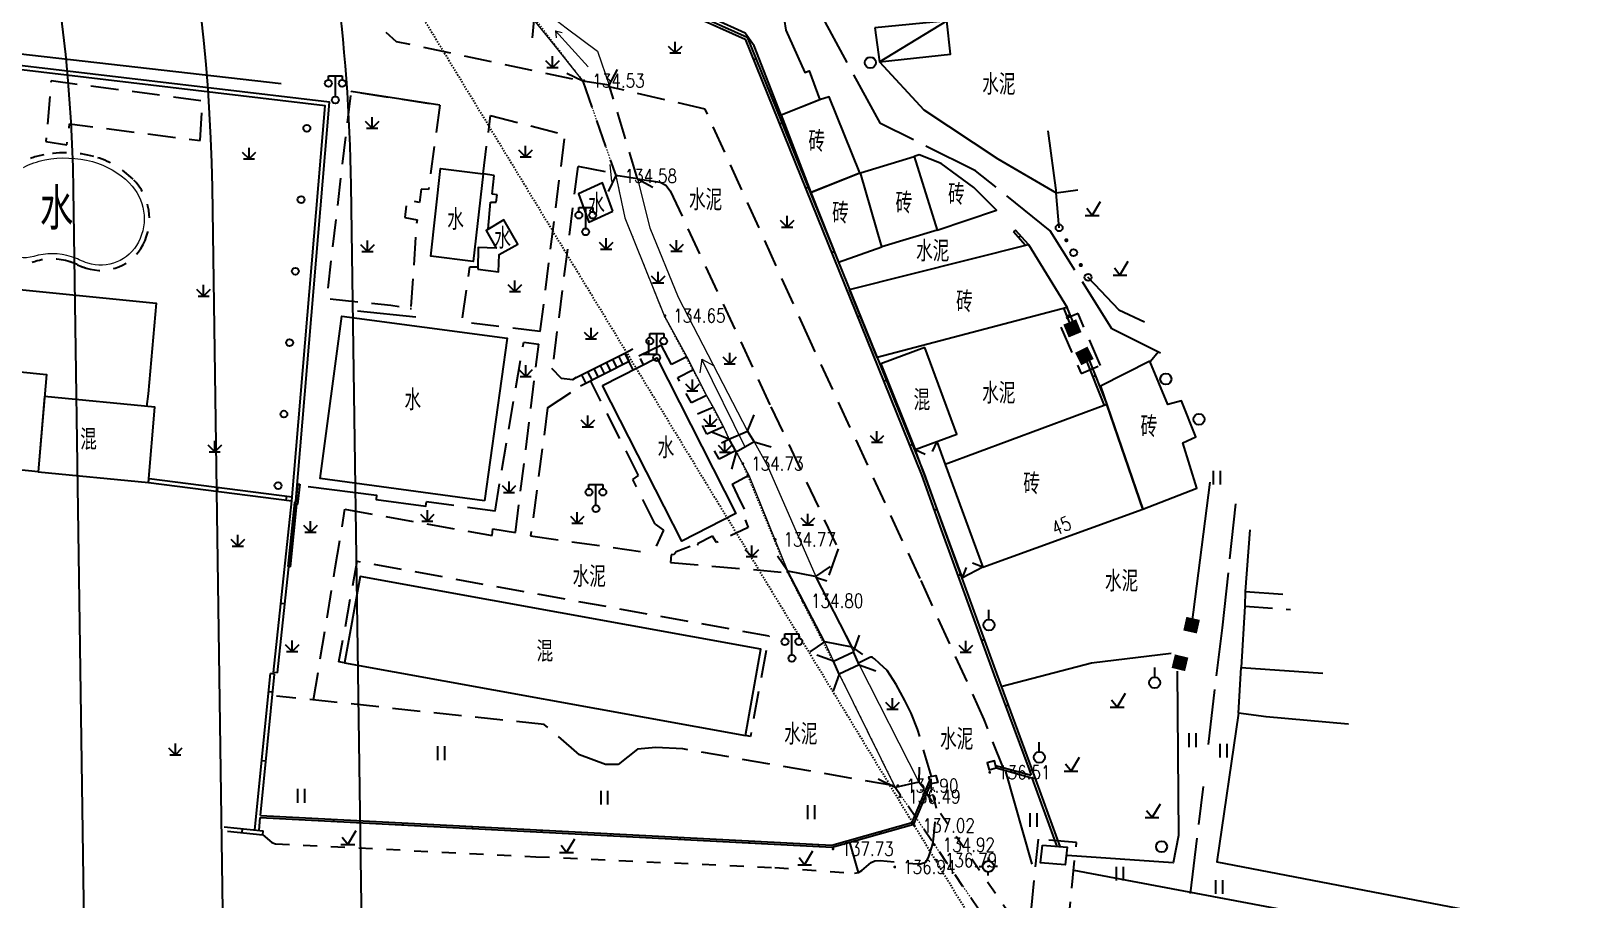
# Model space of a CAD drawing. Extents: x 529262 to 576451, y 2694391 to 2717535.
# Drawn here: x 564722.4 to 564834.6, y 2710078.5 to 2710141 of the extents above; entities that cross this region are included whole.
import ezdxf
from ezdxf.enums import TextEntityAlignment as Align
from ezdxf.xclip import XClip

# ---------------------------------------------------------------- set-up
doc = ezdxf.new("R2010")
doc.units = 0
doc.header["$XCLIPFRAME"] = 0
for name, pattern in [('DASH', [0.35, 0.25, -0.1]), ('X1', [5, 4, -1]), ('X5', [3, 2, -1]), ('X6', [2, 1, -1])]:
    doc.linetypes.add(name, pattern=pattern)
for name, color, linetype in [('a红线图', 1, 'Continuous'), ('DLDW', 8, 'Continuous'), ('DLSS', 4, 'Continuous'), ('DMTZ', 8, 'Continuous'), ('GCD', 8, 'Continuous'), ('JMD', 8, 'Continuous'), ('KZD', 8, 'Continuous'), ('PP-COM', 7, 'Continuous'), ('RD-中线', 40, 'Continuous'), ('RD-红线', 7, 'Continuous'), ('ZBTZ', 8, 'Continuous'), ('ZJ', 7, 'Continuous'), ('新建水沟', 7, 'Continuous'), ('门牌', 3, 'Continuous')]:
    doc.layers.add(name, color=color, linetype=linetype)
doc.layers.add('SXSS', color=5, linetype='Continuous', lineweight=0)
doc.styles.add('HZ', font='rs.shx', dxfattribs={"width": 0.8, "bigfont": 'hztxt.shx'})
doc.linetypes.add('10421', pattern='A,2,[150,AAA.SHX,S=0.5,R=0,X=0,Y=0.5],1e-11', length=2)
doc.linetypes.add('10422', pattern='A,0.75,[150,AAA.SHX,S=0.5,R=0,X=0,Y=0.5],1.5,[177,AAA.SHX,S=1,R=0,X=0,Y=0.4],0.75', length=3)
doc.linetypes.add('1054', pattern='A,0,[154,AAA.SHX,S=1,R=0,X=0,Y=0],-1.4', length=1.4)
doc.linetypes.add('1161', pattern='A,0,[149,AAA.SHX,S=0.15,R=0,X=0,Y=0],-1.6', length=1.6)
doc.linetypes.add('444', pattern='A,4.5,[145,AAA.SHX,S=1,R=0,X=0,Y=1],4.5,-0.5,[146,AAA.SHX,S=1,R=0,X=0,Y=0],-0.5', length=10)

# ---------------------------------------------------------------- blocks, each defined once
blk = doc.blocks.new('A$C19FD0107')
at = {"layer": 'RD-中线', "color": 8, "linetype": 'Continuous', "flags": 128}
blk.add_lwpolyline([(-6304.35, 15846.46), (-6276.37, 15793.41, -0.118286), (-6262.53, 15739.16), (-6247.44, 14688.77)], format="xyb", dxfattribs=at)
at = {"layer": 'RD-红线', "color": 8, "linetype": 'Continuous', "flags": 128}
for points in [[(-6299.83, 15816.45), (-6299.75, 15816.3), (-6294.46, 15806.27), (-6285.22, 15788.75, -0.118286), (-6272.53, 15739.01), (-6272.08, 15707.72)], [(-6274.98, 15812.2), (-6267.53, 15798.08, -0.118286), (-6252.53, 15739.3), (-6251.23, 15648.97), (-6251.15, 15642.97)]]:
    blk.add_lwpolyline(points, format="xyb", dxfattribs=at)
at = {"layer": 'RD-红线', "color": 8, "flags": 128}
blk.add_lwpolyline([(-6272.08, 15707.72), (-6271.14, 15642.67)], dxfattribs=at)
blk = doc.blocks.new('GC200')
at = {"linetype": 'Continuous', "const_width": 0.2, "flags": 128}
blk.add_lwpolyline([(-0.1, 0, 1), (0.1, 0, 1)], format="xyb", close=True, dxfattribs=at)
blk = doc.blocks.new('gc086')
at = {"color": 8}
for p, q in [((0, 0), (7, 0)), ((7, 0), (6.18, 0.57)), ((7, 0), (6.18, -0.57))]:
    blk.add_line(p, q, dxfattribs=at)
blk = doc.blocks.new('gc097')
at = {"color": 8}
for p, q in [((-1, 2.9), (-1, 3.5)), ((-1, 3.5), (1, 3.5)), ((0, 0.5), (0, 3.5)), ((1, 3.5), (1, 2.9))]:
    blk.add_line(p, q, dxfattribs=at)
for centre in [(-1, 2.4), (1, 2.4), (0, 0)]:
    blk.add_circle(centre, 0.5, dxfattribs=at)
blk = doc.blocks.new('gc111')
for p, q in [((-1, 0), (1, 0)), ((0, 0), (0, 2))]:
    blk.add_line(p, q)
blk = doc.blocks.new('gc124')
at = {"color": 8}
for p, q in [((-1, 1), (0, 0)), ((-0.8, 0), (0.8, 0)), ((0, 0), (0, 1.6)), ((0, 0), (1, 1))]:
    blk.add_line(p, q, dxfattribs=at)
blk = doc.blocks.new('gc121')
at = {"color": 8}
for p, q in [((-0.5, -1), (-0.5, 1)), ((0.5, -1), (0.5, 1))]:
    blk.add_line(p, q, dxfattribs=at)
blk = doc.blocks.new('gc123')
at = {"color": 8}
for p, q in [((-1, 0), (1, 0)), ((0, 0), (-0.8, 1)), ((0, 0), (1.2, 2))]:
    blk.add_line(p, q, dxfattribs=at)
blk = doc.blocks.new('gc170')
at = {"color": 8, "linetype": 'Continuous'}
blk.add_circle((0, 0), 0.5, dxfattribs=at)
blk = doc.blocks.new('gc002')
at = {"color": 8, "const_width": 1}
blk.add_lwpolyline([(-0.5, 0), (0.5, 0)], dxfattribs=at)
blk = doc.blocks.new('gc122')
at = {"color": 8}
blk.add_circle((0, 0), 0.8, dxfattribs=at)
blk = doc.blocks.new('gc125')
at = {"color": 8}
blk.add_line((0, 0.8), (0, 2.2), dxfattribs=at)
blk.add_circle((0, 0), 0.8, dxfattribs=at)
blk = doc.blocks.new('gc116')
at = {"color": 8}
for p, q in [((-1.3, 0), (-0.8, 0)), ((0, 1.3), (0, 0.8)), ((1.3, 0), (0.8, 0)), ((0, -1.3), (0, -0.8))]:
    blk.add_line(p, q, dxfattribs=at)
blk.add_circle((0, 0), 0.8, dxfattribs=at)
blk.add_point((0, 0), dxfattribs=at)

msp = doc.modelspace()

# ---------------------------------------------------------------- linework, layer by layer
at = {"layer": 'a红线图', "color": 8, "linetype": 'DASH', "lineweight": 0, "ltscale": 0.1}
msp.add_lwpolyline([(564725.099, 2710205.978), (564733.431, 2710186.717), (564739.381, 2710167.547), (564740.838, 2710163.236), (564743.022, 2710159.975), (564750.16, 2710152.508), (564756.075, 2710145.345), (564762.189, 2710137.418), (564764.56, 2710130.612), (564765.223, 2710127.548), (564768.055, 2710120.473), (564773.694, 2710109.847), (564776.94, 2710101.985), (564780.661, 2710094.675), (564784.704, 2710086.502), (564800.867, 2710062.862)], dxfattribs=at)
msp.add_lwpolyline([(564725.099, 2710205.978), (564733.431, 2710186.717), (564739.381, 2710167.547), (564740.838, 2710163.236), (564743.022, 2710159.975), (564750.16, 2710152.508), (564756.075, 2710145.345), (564762.189, 2710137.418), (564764.56, 2710130.612), (564765.223, 2710127.548), (564768.055, 2710120.473), (564773.694, 2710109.847), (564776.94, 2710101.985), (564780.661, 2710094.675), (564784.704, 2710086.502), (564800.867, 2710062.862)], dxfattribs=at)
at = {"layer": 'DLDW', "color": 252, "linetype": 'Continuous', "flags": 128}
for points, elevation in [([(564779.279, 2710136.07), (564776.471, 2710134.966), (564774.54, 2710139.956), (564773.887, 2710140.875), (564771.553, 2710141.923), (564773.236, 2710145.784), (564775.082, 2710144.961), (564776.106, 2710145.083), (564776.467, 2710144.134), (564776.587, 2710142.618), (564776.815, 2710141.082), (564778.2, 2710138.044), (564778.506, 2710138.157)], 135.148), ([(564764.341, 2710128.033), (564763.614, 2710130.071), (564761.886, 2710129.278), (564762.613, 2710127.24)], 136.243)]:
    msp.add_lwpolyline(points, close=True, dxfattribs=dict(at, elevation=elevation))
at = {"layer": 'DLDW', "color": 252, "linetype": '10421', "flags": 128}
for points, elevation in [([(564754.999, 2710130.73), (564754.296, 2710124.42), (564751.227, 2710124.801), (564751.93, 2710131.111)], 136.164), ([(564755.097, 2710107.168), (564743.26, 2710108.766), (564744.823, 2710120.473), (564756.731, 2710118.882)], 136.097), ([(564763.618, 2710115.483), (564767.518, 2710117.472), (564773.216, 2710106.251), (564769.316, 2710104.254)], 135.963)]:
    msp.add_lwpolyline(points, close=True, dxfattribs=dict(at, elevation=elevation))
at = {"layer": 'DLDW', "color": 252, "linetype": 'Continuous'}
msp.add_lwpolyline([(564754.61, 2710123.861), (564756.121, 2710123.669), (564756.166, 2710124.912), (564757.515, 2710125.653), (564756.502, 2710127.409), (564755.211, 2710126.658), (564755.943, 2710125.362), (564754.639, 2710125.431), (564754.61, 2710123.861)], dxfattribs=at)
at = {"layer": 'DLSS', "linetype": 'Continuous'}
for p, q in [((564758.656, 2710141.818), (564758.531, 2710140.544)), ((564762.189, 2710137.418), (564761.036, 2710137.975)), ((564764.086, 2710137.123), (564764.691, 2710138.251)), ((564764.086, 2710137.123), (564762.189, 2710137.418)), ((564764.56, 2710130.612), (564764.003, 2710129.46)), ((564766.117, 2710130.378), (564764.56, 2710130.612)), ((564766.117, 2710130.378), (564767.244, 2710129.772)), ((564774.05, 2710112.171), (564774.529, 2710113.358)), ((564772.717, 2710111.605), (564771.53, 2710112.084)), ((564774.05, 2710112.171), (564774.531, 2710111.407)), ((564772.717, 2710111.605), (564773.238, 2710110.68)), ((564774.531, 2710111.407), (564775.763, 2710111.062)), ((564773.238, 2710110.68), (564772.892, 2710109.448)), ((564776.937, 2710102.112), (564776.223, 2710103.174)), ((564779.602, 2710096.995), (564776.937, 2710102.112)), ((564778.982, 2710101.711), (564780.044, 2710102.425)), ((564781.605, 2710096.618), (564778.982, 2710101.711)), ((564781.692, 2710096.277), (564782.129, 2710097.48)), ((564779.602, 2710096.995), (564778.545, 2710096.273)), ((564781.605, 2710096.618), (564782.337, 2710096.076)), ((564782.106, 2710095.349), (564781.692, 2710096.277)), ((564780.247, 2710095.603), (564779.044, 2710096.041)), ((564780.661, 2710094.675), (564780.247, 2710095.603)), ((564782.106, 2710095.349), (564783.309, 2710094.911)), ((564780.661, 2710094.675), (564780.223, 2710093.472))]:
    msp.add_line(p, q, dxfattribs=at)
at = {"layer": 'DLSS', "linetype": 'X5'}
for p, q in [((564762.189, 2710137.418), (564764.56, 2710130.612)), ((564766.117, 2710130.378), (564764.086, 2710137.123)), ((564772.717, 2710111.605), (564774.05, 2710112.171)), ((564774.531, 2710111.407), (564773.238, 2710110.68)), ((564776.937, 2710102.112), (564778.982, 2710101.711)), ((564781.605, 2710096.618), (564779.602, 2710096.995)), ((564780.247, 2710095.603), (564781.692, 2710096.277)), ((564782.106, 2710095.349), (564780.661, 2710094.675))]:
    msp.add_line(p, q, dxfattribs=at)
at = {"layer": 'DLSS', "linetype": 'X6'}
for p, q in [((564800.867, 2710062.862, 138.416), (564784.704, 2710086.502, 136.689)), ((564800.867, 2710062.862, 138.416), (564784.704, 2710086.502, 136.689)), ((564802.113, 2710064.018, 138.416), (564786.407, 2710086.881, 136.734)), ((564802.113, 2710064.018, 138.416), (564786.407, 2710086.881, 136.734))]:
    msp.add_line(p, q, dxfattribs=at)
at = {"layer": 'DLSS', "linetype": 'X1', "elevation": 136.786, "flags": 128}
for points in [[(564783.635, 2710134.361), (564778.969, 2710142.957)], [(564790.499, 2710130.952), (564783.635, 2710134.361)], [(564795.863, 2710126.622), (564790.499, 2710130.952)], [(564800.325, 2710119.563), (564795.863, 2710126.622)], [(564803.813, 2710117.813), (564800.325, 2710119.563)], [(564808.281, 2710098.005), (564809.263, 2710107.058)], [(564807.271, 2710089.587), (564808.281, 2710098.005)], [(564805.985, 2710078.861), (564806.91, 2710086.575)]]:
    msp.add_lwpolyline(points, dxfattribs=at)
at = {"layer": 'DLSS', "linetype": 'Continuous'}
msp.add_lwpolyline([(564740.458, 2710137.228), (564710.057, 2710140.671)], dxfattribs=at)
at = {"layer": 'DLSS', "linetype": 'X6', "elevation": 136.018}
msp.add_lwpolyline([(564714.881, 2710134.44, -0.0798919), (564715.667, 2710133.818, 0.1102183), (564717.713, 2710132.39, 0.0240793), (564720.109, 2710131.539, 0.0612763), (564721.019, 2710131.381, 0.1332237), (564721.693, 2710131.53, -0.0718315), (564723.333, 2710132.105, -0.1156013), (564726.95, 2710131.975, -0.1303829), (564729.771, 2710130.34, -0.3273054), (564730.5, 2710125.629, -0.3657873), (564726.388, 2710123.937, -0.0317661), (564725.737, 2710124.193, 0.0339264), (564725.217, 2710124.395, 0.1486453), (564722.719, 2710124.413, -0.1637103), (564720.548, 2710124.548)], format="xyb", dxfattribs=at)
at = {"layer": 'DLSS', "linetype": 'Continuous', "flags": 128}
msp.add_lwpolyline([(564786.431, 2710087.963), (564786.407, 2710086.881), (564784.704, 2710086.502), (564783.471, 2710087.105)], dxfattribs=at)
at = {"layer": 'DLSS', "linetype": 'X6'}
msp.add_lwpolyline([(564739.121, 2710083.078), (564739.769, 2710082.537), (564740.041, 2710082.437), (564758.798, 2710081.509), (564776.021, 2710080.726), (564781.756, 2710080.31), (564782.054, 2710080.371), (564782.294, 2710080.509), (564782.969, 2710081.085), (564783.238, 2710081.203), (564783.622, 2710081.239), (564786.336, 2710080.985), (564786.518, 2710080.994), (564786.674, 2710081.036), (564786.851, 2710081.09), (564787.01, 2710081.258), (564787.119, 2710081.516), (564787.331, 2710082.187), (564787.429, 2710082.575), (564787.486, 2710083.019), (564787.673, 2710084.994), (564787.266, 2710086.629)], dxfattribs=at)
at = {"layer": 'DLSS', "linetype": 'Continuous', "elevation": 136.786, "flags": 128}
msp.add_lwpolyline([(564797.565, 2710080.542), (564826.752, 2710075.025)], dxfattribs=at)
at = {"layer": 'DMTZ', "linetype": '10422', "flags": 128}
msp.add_lwpolyline([(564742.399, 2710108.199), (564747.329, 2710107.562), (564747.305, 2710107.245), (564750.882, 2710106.778), (564750.922, 2710107.081)], dxfattribs=at)
at = {"layer": 'DMTZ', "linetype": '1054', "elevation": 136.807, "flags": 128}
msp.add_lwpolyline([(564807.381, 2710108.494), (564806.062, 2710098.197)], dxfattribs=at)
at = {"layer": 'DMTZ', "linetype": '1054', "flags": 128}
msp.add_lwpolyline([(564805.033, 2710094.879), (564805.112, 2710083.036), (564804.727, 2710081.073), (564797.09, 2710081.596)], dxfattribs=at)
at = {"layer": 'DMTZ', "linetype": '10421', "flags": 128}
msp.add_lwpolyline([(564786.787, 2710086.402), (564786.407, 2710086.881)], dxfattribs=at)
at = {"layer": 'JMD', "linetype": 'Continuous'}
for p, q in [((564783.566, 2710138.813), (564788.433, 2710141.766)), ((564774.477, 2710138.963), (564774.662, 2710139.038)), ((564776.355, 2710134.329), (564776.54, 2710134.404)), ((564778.233, 2710129.695), (564778.418, 2710129.77)), ((564793.738, 2710126.263), (564793.589, 2710126.13)), ((564780.111, 2710125.061), (564780.296, 2710125.136)), ((564781.988, 2710120.427), (564782.174, 2710120.502)), ((564797.317, 2710120.56), (564797.085, 2710120.467)), ((564761.708, 2710116.049), (564765.216, 2710117.807)), ((564764.769, 2710117.583), (564765.079, 2710116.974)), ((564765.216, 2710117.807), (564765.525, 2710117.201)), ((564765.525, 2710117.201), (564762.029, 2710115.418)), ((564762.534, 2710116.463), (564762.852, 2710115.838)), ((564762.981, 2710116.687), (564763.298, 2710116.065)), ((564763.428, 2710116.911), (564763.743, 2710116.292)), ((564763.875, 2710117.135), (564764.189, 2710116.519)), ((564764.322, 2710117.359), (564764.634, 2710116.746)), ((564762.087, 2710116.239), (564762.407, 2710115.611)), ((564783.865, 2710115.792), (564784.05, 2710115.867)), ((564799.128, 2710116.163), (564798.942, 2710116.089)), ((564785.736, 2710111.156), (564785.922, 2710111.231)), ((564786.132, 2710110.865), (564786.859, 2710110.529)), ((564787.706, 2710111.439), (564787.365, 2710110.716)), ((564730.89, 2710108.474), (564730.928, 2710108.772)), ((564735.85, 2710107.841, 136.297), (564735.888, 2710108.139, 136.297)), ((564740.81, 2710107.208, 136.297), (564740.848, 2710107.506, 136.297)), ((564741.205, 2710107.158), (564741.243, 2710107.455)), ((564741.634, 2710108.371), (564741.783, 2710108.356)), ((564787.514, 2710106.483), (564787.702, 2710106.551)), ((564741.313, 2710106.034), (564741.462, 2710106.019)), ((564740.94, 2710102.422), (564741.089, 2710102.407)), ((564789.212, 2710101.78), (564789.4, 2710101.848)), ((564789.561, 2710101.602), (564789.847, 2710102.349)), ((564791.027, 2710102.374), (564790.28, 2710102.66)), ((564740.718, 2710099.728, 136.724), (564740.419, 2710099.76, 136.724)), ((564790.927, 2710097.084), (564791.114, 2710097.153)), ((564739.975, 2710094.675), (564739.677, 2710094.705)), ((564740.19, 2710094.756), (564739.891, 2710094.788)), ((564739.844, 2710093.359, 137.18), (564739.545, 2710093.388, 137.18)), ((564792.651, 2710092.391), (564792.839, 2710092.46)), ((564739.348, 2710088.383, 137.18), (564739.049, 2710088.413, 137.18)), ((564793.034, 2710087.625), (564793.074, 2710087.77)), ((564794.381, 2710087.699), (564794.569, 2710087.767)), ((564786.773, 2710085.596), (564786.634, 2710085.655)), ((564744.238, 2710084.064), (564744.246, 2710084.214)), ((564749.231, 2710083.804), (564749.239, 2710083.954)), ((564786.041, 2710083.863), (564785.902, 2710083.921)), ((564786.041, 2710083.863), (564786, 2710084.007)), ((564737.625, 2710083.236), (564737.656, 2710083.534)), ((564739.121, 2710083.078), (564739.152, 2710083.376)), ((564754.225, 2710083.544), (564754.232, 2710083.694)), ((564759.218, 2710083.284), (564759.226, 2710083.434)), ((564764.211, 2710083.024), (564764.219, 2710083.174)), ((564769.204, 2710082.764), (564769.212, 2710082.914)), ((564783.684, 2710083.195), (564783.643, 2710083.34)), ((564774.197, 2710082.504), (564774.205, 2710082.654)), ((564779.191, 2710082.244), (564779.199, 2710082.394))]:
    msp.add_line(p, q, dxfattribs=at)
at = {"layer": 'JMD', "linetype": 'Continuous', "flags": 128}
for points in [[(564758.33, 2710143.852), (564761.41, 2710146.455), (564762.369, 2710145.822), (564774.036, 2710140.584), (564783.635, 2710116.896), (564786.784, 2710109.096), (564788.21, 2710105.144), (564789.781, 2710100.793), (564792.007, 2710094.715), (564794.535, 2710087.862), (564796.565, 2710082.236)], [(564758.69, 2710143.894), (564761.425, 2710146.206), (564762.273, 2710145.646), (564773.881, 2710140.434), (564783.45, 2710116.821), (564786.597, 2710109.025), (564788.022, 2710105.076), (564789.593, 2710100.725), (564791.82, 2710094.646), (564794.347, 2710087.793), (564794.497, 2710087.376)], [(564793.364, 2710126.68), (564793.215, 2710126.546)], [(564794.079, 2710125.583), (564793.215, 2710126.546)], [(564794.299, 2710125.638), (564793.364, 2710126.68)], [(564797.406, 2710119.669), (564796.872, 2710120.999)], [(564797.638, 2710119.762), (564797.104, 2710121.092)], [(564798.582, 2710117.542), (564799.947, 2710114.094)], [(564798.396, 2710117.468), (564799.761, 2710114.021)], [(564791.938, 2710088.084), (564794.497, 2710087.376)], [(564791.986, 2710087.915), (564794.56, 2710087.203)], [(564785.902, 2710083.921), (564787.199, 2710086.992)], [(564786.041, 2710083.863), (564787.261, 2710086.752)], [(564794.56, 2710087.203), (564796.345, 2710082.254)], [(564738.945, 2710084.339), (564780.149, 2710082.194)], [(564738.96, 2710084.489), (564780.132, 2710082.345)], [(564780.132, 2710082.345), (564786, 2710084.007)], [(564736.331, 2710083.673), (564739.152, 2710083.376)], [(564736.573, 2710083.346), (564739.121, 2710083.078)], [(564780.149, 2710082.194), (564786.041, 2710083.863)]]:
    msp.add_lwpolyline(points, dxfattribs=at)
for points in [[(564783.223, 2710141.262), (564783.566, 2710138.813), (564788.696, 2710139.35), (564788.433, 2710141.766)], [(564791.986, 2710087.915), (564791.846, 2710088.412), (564791.335, 2710088.268), (564791.475, 2710087.771)], [(564787.261, 2710086.752), (564787.132, 2710087.256), (564787.639, 2710087.36), (564787.768, 2710086.856)], [(564795.316, 2710082.338), (564797.089, 2710082.193), (564796.943, 2710080.921), (564795.17, 2710081.066)]]:
    msp.add_lwpolyline(points, close=True, dxfattribs=at)
for points, elevation in [([(564739.891, 2710094.788), (564741.205, 2710107.159), (564743.613, 2710135.632), (564701.235, 2710140.651)], 136.724), ([(564740.19, 2710094.756), (564741.504, 2710107.131), (564743.936, 2710135.895), (564701.27, 2710140.949)], 136.724), ([(564795.691, 2710133.84), (564796.303, 2710129.362), (564797.853, 2710129.574)], 27.799), ([(564712.334, 2710117.401), (564723.537, 2710116.277), (564722.946, 2710109.262), (564717.76, 2710109.774)], 137.13), ([(564730.928, 2710108.772), (564741.243, 2710107.455)], 136.297), ([(564730.89, 2710108.474), (564741.205, 2710107.158)], 136.297), ([(564817.368, 2710091.065), (564817.341, 2710091.067), (564811.427, 2710091.59), (564809.454, 2710091.853), (564809.644, 2710095.154), (564815.512, 2710094.727)], 28.387), ([(564738.554, 2710083.439), (564739.677, 2710094.705)], 137.18), ([(564738.96, 2710084.489), (564739.975, 2710094.675)], 137.18), ([(564738.852, 2710083.408), (564738.945, 2710084.339)], 137.18)]:
    msp.add_lwpolyline(points, dxfattribs=dict(at, elevation=elevation))
at = {"layer": 'JMD', "linetype": 'X5', "elevation": 136.051, "flags": 128}
msp.add_lwpolyline([(564734.606, 2710133.125), (564734.794, 2710135.987), (564723.869, 2710137.423), (564723.487, 2710133.062), (564725.009, 2710132.83), (564725.203, 2710134.329), (564734.606, 2710133.125)], close=True, dxfattribs=at)
at = {"layer": 'JMD', "linetype": 'Continuous', "flags": 128}
for points, elevation in [([(564776.471, 2710134.966), (564778.629, 2710129.392), (564782.158, 2710130.812), (564779.953, 2710136.29), (564779.234, 2710136.055)], 135.148), ([(564782.208, 2710130.812), (564786.062, 2710131.971), (564787.73, 2710126.676), (564783.726, 2710125.468)], 135.148), ([(564787.73, 2710126.676), (564792.007, 2710128.113), (564790.377, 2710129.75), (564788.013, 2710131.471), (564786.417, 2710132.091), (564786.062, 2710131.971)], 135.148), ([(564783.726, 2710125.468), (564782.208, 2710130.812), (564778.629, 2710129.392), (564780.613, 2710124.353)], 135.605), ([(564797.104, 2710121.092), (564783.39, 2710117.5), (564781.405, 2710122.399), (564794.299, 2710125.638)], 135.765), ([(564786.83, 2710118.217), (564783.668, 2710117.034), (564786.132, 2710110.865), (564789.132, 2710111.959)], 136.287), ([(564803.059, 2710117.226), (564799.486, 2710115.428), (564802.557, 2710106.55), (564806.445, 2710108.07), (564805.429, 2710111.349), (564806.365, 2710111.773), (564805.343, 2710114.36), (564804.342, 2710114.099)], 136.003), ([(564723.402, 2710114.683), (564722.946, 2710109.262), (564730.89, 2710108.474), (564731.334, 2710113.906)], -0.055), ([(564791.027, 2710102.374), (564802.557, 2710106.55), (564799.947, 2710114.094), (564788.295, 2710109.769)], 136.807), ([(564791.027, 2710102.374), (564789.561, 2710101.602), (564786.132, 2710110.865), (564787.706, 2710111.439), (564788.295, 2710109.769)], 136.807)]:
    msp.add_lwpolyline(points, close=True, dxfattribs=dict(at, elevation=elevation))
at = {"layer": 'JMD', "linetype": '444', "elevation": 136.053, "flags": 128}
msp.add_lwpolyline([(564716.275, 2710122.911), (564731.431, 2710121.404), (564730.874, 2710114.87), (564730.751, 2710113.963)], dxfattribs=at)
at = {"layer": 'JMD', "linetype": 'X5', "flags": 128}
msp.add_lwpolyline([(564799.493, 2710116.925), (564797.886, 2710120.655), (564796.483, 2710120.075), (564798.094, 2710116.334)], close=True, dxfattribs=at)
at = {"layer": 'JMD', "linetype": 'X5', "elevation": 136.423, "flags": 128}
msp.add_lwpolyline([(564765.826, 2710116.609), (564765.216, 2710117.807), (564765.932, 2710118.174), (564766.543, 2710116.975)], dxfattribs=at)
at = {"layer": 'JMD', "linetype": 'Continuous'}
for points in [[(564741.634, 2710108.371), (564741.498, 2710107.061), (564741.418, 2710107.052), (564740.94, 2710102.422)], [(564741.783, 2710108.356), (564741.634, 2710106.925), (564741.554, 2710106.916), (564741.089, 2710102.407)], [(564810.27, 2710105.072), (564809.921, 2710100.633), (564812.626, 2710100.423)]]:
    msp.add_lwpolyline(points, dxfattribs=at)
at = {"layer": 'JMD', "linetype": 'X5', "flags": 128}
msp.add_lwpolyline([(564745.02, 2710095.477), (564744.613, 2710095.551), (564745.929, 2710102.807), (564775.582, 2710097.431), (564774.266, 2710090.175), (564773.901, 2710090.241)], dxfattribs=at)
at = {"layer": 'JMD', "linetype": 'Continuous'}
msp.add_lwpolyline([(564773.901, 2710090.241), (564775.021, 2710096.464), (564746.14, 2710101.7), (564745.02, 2710095.477)], close=True, dxfattribs=at)
at = {"layer": 'JMD', "linetype": 'X5', "elevation": -136.664}
msp.add_lwpolyline([(564809.921, 2710100.633), (564809.892, 2710099.577), (564813.184, 2710099.321)], dxfattribs=at)
at = {"layer": 'JMD', "linetype": 'X5'}
msp.add_lwpolyline([(564796.831, 2710073.273), (564797.767, 2710082.541), (564794.997, 2710082.768), (564794.061, 2710073.5)], close=True, dxfattribs=at)
at = {"layer": 'SXSS', "color": 8, "linetype": 'Continuous', "flags": 128}
for points in [[(564759.422, 2710142.457), (564760.997, 2710141.26), (564763.24, 2710139.564), (564764.086, 2710137.123)], [(564758.656, 2710141.818), (564759.91, 2710140.264), (564762.189, 2710137.418), (564762.189, 2710137.418), (564762.189, 2710137.418)], [(564764.56, 2710130.612), (564765.223, 2710127.548), (564768.055, 2710120.523), (564769.694, 2710117.541), (564771.108, 2710114.755), (564771.583, 2710113.91), (564772.33, 2710112.494), (564772.717, 2710111.605), (564773.185, 2710110.775), (564773.238, 2710110.68), (564774.151, 2710109.014), (564776.937, 2710102.112), (564779.602, 2710096.995), (564780.247, 2710095.603), (564780.661, 2710094.675), (564784.704, 2710086.502), (564784.704, 2710086.502)], [(564764.56, 2710130.612), (564764.56, 2710130.612)], [(564766.117, 2710130.378), (564766.117, 2710130.378), (564767.02, 2710126.846), (564769.067, 2710121.842), (564774.05, 2710112.171), (564774.531, 2710111.407), (564775.464, 2710109.733), (564778.982, 2710101.711), (564778.982, 2710101.711), (564781.692, 2710096.277), (564782.106, 2710095.349), (564786.407, 2710086.881)]]:
    msp.add_lwpolyline(points, dxfattribs=at)
msp.add_lwpolyline([(564721.869, 2710131.192, -0.0718315), (564723.406, 2710131.732, -0.1156013), (564726.85, 2710131.609, -0.1303829), (564729.503, 2710130.071, -0.3273054), (564730.163, 2710125.804, -0.3657873), (564726.504, 2710124.299, -0.0317661), (564725.898, 2710124.537, 0.0339264), (564725.33, 2710124.758, 0.1486453), (564722.611, 2710124.777, -0.2040624), (564720.606, 2710125.009, -0.3543215)], format="xyb", dxfattribs=at)
at = {"layer": 'SXSS', "color": 8, "linetype": 'Continuous', "elevation": -0.055, "flags": 128}
msp.add_lwpolyline([(564764.271, 2710130.175), (564764.167, 2710131.407)], dxfattribs=at)
at = {"layer": 'ZBTZ', "linetype": 'X5', "flags": 128}
for points, elevation in [([(564746.804, 2710143.699), (564747.98, 2710140.964), (564748.737, 2710140.277), (564762.189, 2710137.418)], 136.226), ([(564767.413, 2710105.481), (564767.999, 2710105.035), (564767.246, 2710103.384)], 136.227)]:
    msp.add_lwpolyline(points, dxfattribs=dict(at, elevation=elevation))
at = {"layer": 'ZBTZ', "linetype": '1161', "flags": 128}
for points in [[(564783.566, 2710138.813), (564786.757, 2710135.353), (564792.086, 2710131.802), (564796.303, 2710129.362)], [(564782.054, 2710080.371), (564781.434, 2710082.558)]]:
    msp.add_lwpolyline(points, dxfattribs=at)
at = {"layer": 'ZBTZ', "linetype": 'X5', "flags": 128}
msp.add_lwpolyline([(564751.889, 2710135.682), (564751.061, 2710129.595), (564750.532, 2710129.626), (564750.407, 2710128.673), (564749.507, 2710128.858), (564749.349, 2710127.594), (564750.238, 2710127.416), (564750.168, 2710126.695), (564749.785, 2710121.015), (564749.785, 2710121.015), (564748.346, 2710121.235), (564743.737, 2710121.725), (564745.492, 2710136.673)], close=True, dxfattribs=at)
at = {"layer": 'ZBTZ', "linetype": 'Continuous'}
for points in [[(564751.889, 2710135.682), (564745.492, 2710136.673), (564745.492, 2710136.673), (564745.492, 2710136.673)], [(564761.708, 2710116.049), (564761.44, 2710115.891), (564760.646, 2710115.982), (564759.944, 2710116.709)], [(564755.705, 2710105.15), (564757.342, 2710104.883)]]:
    msp.add_lwpolyline(points, dxfattribs=at)
at = {"layer": 'ZBTZ', "linetype": 'X5', "flags": 128}
for points in [[(564771.01, 2710135.399), (564764.064, 2710137.007), (564764.086, 2710137.123)], [(564759.122, 2710119.358), (564760.891, 2710133.435)], [(564759.122, 2710119.358), (564753.464, 2710120.065), (564754.039, 2710124.034), (564754.613, 2710124.023)], [(564755.859, 2710106.423), (564757.928, 2710118.587), (564759.011, 2710118.453)], [(564757.342, 2710104.883), (564759.011, 2710118.453)], [(564771.108, 2710114.755), (564770.009, 2710114.215), (564769.026, 2710116.04), (564770.163, 2710116.617)], [(564759.654, 2710113.875), (564758.428, 2710104.634)], [(564772.33, 2710112.494), (564771.121, 2710111.976), (564770.374, 2710113.392), (564771.583, 2710113.91), (564771.583, 2710113.91)], [(564773.185, 2710110.775), (564773.185, 2710110.775), (564773.185, 2710110.775), (564772.015, 2710110.167), (564771.547, 2710110.997), (564772.717, 2710111.605), (564772.717, 2710111.605)], [(564772.942, 2710108.366), (564774.151, 2710109.014)], [(564772.942, 2710108.366), (564773.336, 2710107.542), (564774.103, 2710106.013), (564773.848, 2710105.863), (564774.112, 2710105.248), (564771.817, 2710104.158), (564771.54, 2710104.62), (564770.444, 2710104.063), (564770.527, 2710103.776), (564770.124, 2710103.659), (564770.052, 2710103.907), (564768.911, 2710103.477), (564768.772, 2710103.283), (564768.544, 2710103.263)], [(564759.408, 2710091.034), (564740.11, 2710093.088), (564740.11, 2710093.088)]]:
    msp.add_lwpolyline(points, dxfattribs=at)
at = {"layer": 'ZBTZ', "linetype": 'X5'}
for points in [[(564755.361, 2710126.745), (564755.542, 2710128.689), (564755.954, 2710128.678), (564756.006, 2710129.219), (564755.643, 2710129.254), (564755.798, 2710130.608), (564754.999, 2710130.73), (564755.538, 2710134.944), (564760.849, 2710133.55)], [(564792.477, 2710087.935), (564791.121, 2710091.396), (564786.497, 2710101.564), (564778.602, 2710118.635), (564771.01, 2710135.399)], [(564761.822, 2710131.261), (564759.989, 2710116.705)], [(564761.84, 2710131.278), (564764.508, 2710130.759)], [(564766.117, 2710130.378), (564767.76, 2710130.136), (564768.181, 2710129.91), (564768.493, 2710129.495), (564775.748, 2710113.935), (564780.582, 2710103.693), (564779.776, 2710101.378), (564779.038, 2710101.602)], [(564766.213, 2710117.621), (564767.857, 2710118.398)], [(564769.694, 2710117.541), (564768.576, 2710116.98), (564767.839, 2710118.41)], [(564759.654, 2710113.875), (564762.029, 2710115.418)], [(564767.413, 2710105.481), (564765.781, 2710108.706), (564766.212, 2710108.989), (564762.76, 2710115.791)], [(564742.78, 2710092.804), (564744.35, 2710102.334), (564745.046, 2710106.56), (564755.646, 2710104.66), (564755.705, 2710105.15)], [(564755.859, 2710106.423), (564750.922, 2710107.081)], [(564758.428, 2710104.634), (564767.246, 2710103.384)], [(564768.544, 2710103.263), (564768.509, 2710102.723), (564776.94, 2710101.985), (564776.937, 2710102.112)], [(564787.311, 2710087.293), (564786.32, 2710090.692), (564785.856, 2710091.866), (564785.393, 2710092.773), (564784.764, 2710093.919), (564784.118, 2710094.926), (564783.581, 2710095.438), (564783.201, 2710095.762), (564783.058, 2710095.873), (564783.016, 2710095.894), (564782.952, 2710095.893), (564782.861, 2710095.86), (564782.057, 2710095.459)], [(564784.539, 2710086.635), (564769.399, 2710089.277), (564767.457, 2710089.387), (564766.385, 2710089.294), (564766.127, 2710089.26), (564764.744, 2710088.166), (564763.812, 2710088.147), (564763.812, 2710088.147), (564761.944, 2710088.862), (564759.408, 2710091.034)]]:
    msp.add_lwpolyline(points, dxfattribs=at)
at = {"layer": 'ZBTZ', "linetype": '1161'}
for points in [[(564796.517, 2710126.838), (564796.303, 2710129.362)], [(564798.571, 2710123.309), (564798.598, 2710123.263), (564800.826, 2710120.925), (564802.667, 2710120.074)], [(564750.164, 2710120.402), (564745.951, 2710120.838)], [(564794.569, 2710080.963), (564792.675, 2710087.652)]]:
    msp.add_lwpolyline(points, dxfattribs=at)
at = {"layer": 'ZBTZ', "linetype": '1161', "flags": 128}
for points, elevation in [([(564803.109, 2710117.226), (564803.644, 2710117.898)], 136.003), ([(564809.892, 2710099.577), (564809.644, 2710095.154)], 136.431), ([(564792.407, 2710093.804), (564798.86, 2710095.483), (564804.582, 2710096.183)], 136.61), ([(564809.454, 2710091.853), (564807.887, 2710081.127), (564833.374, 2710076.249)], 28.387)]:
    msp.add_lwpolyline(points, dxfattribs=dict(at, elevation=elevation))
at = {"layer": '新建水沟', "color": 5, "linetype": 'DASH', "ltscale": 0.1, "elevation": 143.04}
msp.add_lwpolyline([(564692.655, 2710239.775), (564722.404, 2710203.912), (564749.087, 2710144.577), (564801.321, 2710058.696), (564858.94, 2709973.728), (564856.64, 2709887.325), (564736.482, 2709870.316), (564671.801, 2709755.331), (564665.716, 2709733.478), (564684.342, 2709714.784), (564705.355, 2709682.444), (564764.149, 2709670.422), (564829.539, 2709662.444), (564838.011, 2709659.606), (564818.767, 2709548.337)], dxfattribs=at)
msp.add_lwpolyline([(564692.655, 2710239.775), (564722.404, 2710203.912), (564749.087, 2710144.577), (564801.321, 2710058.696), (564858.94, 2709973.728), (564856.64, 2709887.325), (564736.482, 2709870.316), (564671.801, 2709755.331), (564665.716, 2709733.478), (564684.342, 2709714.784), (564705.355, 2709682.444), (564764.149, 2709670.422), (564829.539, 2709662.444), (564838.011, 2709659.606), (564818.767, 2709548.337)], dxfattribs=at)
msp.add_lwpolyline([(564692.655, 2710239.775), (564722.404, 2710203.912), (564749.087, 2710144.577), (564801.321, 2710058.696), (564858.94, 2709973.728), (564856.64, 2709887.325), (564736.482, 2709870.316), (564671.801, 2709755.331), (564665.716, 2709733.478), (564684.342, 2709714.784), (564705.355, 2709682.444), (564764.149, 2709670.422), (564829.539, 2709662.444), (564838.011, 2709659.606), (564818.767, 2709548.337)], dxfattribs=at)

# ---------------------------------------------------------------- block references
at = {"layer": 'DLDW', "color": 252, "linetype": 'Continuous', "xscale": 0.5, "yscale": 0.5, "zscale": 0.5}
for name, p in [('gc097', (564744.352, 2710136.049)), ('gc097', (564762.399, 2710126.55)), ('gc111', (564766.935, 2710117.734)), ('gc097', (564767.518, 2710117.472)), ('gc097', (564763.132, 2710106.586)), ('gc097', (564777.254, 2710095.814))]:
    msp.add_blockref(name, p, dxfattribs=at)
at = {"layer": 'GCD', "linetype": 'Continuous'}
ref = msp.add_blockref('GC200', (564762.275, 2710137.448, 134.53), dxfattribs=dict(at, xscale=0.5, yscale=0.5, zscale=0.5))
ref.add_attrib('height', '134.53', dxfattribs={"linetype": 'Continuous', "height": 1, "style": 'HZ', "width": 0.8}).set_placement((564762.875, 2710137.448, 134.53), align=Align.MIDDLE_LEFT)
ref = msp.add_blockref('GC200', (564764.602, 2710130.575, 134.58), dxfattribs=dict(at, xscale=0.5, yscale=0.5, zscale=0.5))
ref.add_attrib('height', '134.58', dxfattribs={"linetype": 'Continuous', "height": 1, "style": 'HZ', "width": 0.8}).set_placement((564765.202, 2710130.575, 134.58), align=Align.MIDDLE_LEFT)
ref = msp.add_blockref('GC200', (564768.104, 2710120.51, 134.65), dxfattribs=dict(at, xscale=0.5, yscale=0.5, zscale=0.5))
ref.add_attrib('height', '134.65', dxfattribs={"linetype": 'Continuous', "height": 1, "style": 'HZ', "width": 0.8}).set_placement((564768.704, 2710120.51, 134.65), align=Align.MIDDLE_LEFT)
ref = msp.add_blockref('GC200', (564773.719, 2710109.841, 134.73), dxfattribs=dict(at, xscale=0.5, yscale=0.5, zscale=0.5))
ref.add_attrib('height', '134.73', dxfattribs={"linetype": 'Continuous', "height": 1, "style": 'HZ', "width": 0.8}).set_placement((564774.319, 2710109.841, 134.73), align=Align.MIDDLE_LEFT)
ref = msp.add_blockref('GC200', (564776.051, 2710104.377, 134.77), dxfattribs=dict(at, xscale=0.5, yscale=0.5, zscale=0.5))
ref.add_attrib('height', '134.77', dxfattribs={"linetype": 'Continuous', "height": 1, "style": 'HZ', "width": 0.8}).set_placement((564776.651, 2710104.377, 134.77), align=Align.MIDDLE_LEFT)
ref = msp.add_blockref('GC200', (564778.029, 2710099.95, 134.8), dxfattribs=dict(at, xscale=0.5, yscale=0.5, zscale=0.5))
ref.add_attrib('height', '134.80', dxfattribs={"linetype": 'Continuous', "height": 1, "style": 'HZ', "width": 0.8}).set_placement((564778.629, 2710099.95, 134.8), align=Align.MIDDLE_LEFT)
at = {"layer": 'GCD', "color": 3, "linetype": 'Continuous'}
ref = msp.add_blockref('GC200', (564791.515, 2710087.586, 136.509), dxfattribs=dict(at, xscale=0.5, yscale=0.5, zscale=0.5))
ref.add_attrib('height', '136.51', dxfattribs={"linetype": 'Continuous', "height": 1, "style": 'HZ', "width": 0.8}).set_placement((564792.115, 2710087.586, 136.509), align=Align.MIDDLE_LEFT)
at = {"layer": 'GCD', "linetype": 'Continuous'}
ref = msp.add_blockref('GC200', (564784.887, 2710086.628, 134.9), dxfattribs=dict(at, xscale=0.5, yscale=0.5, zscale=0.5))
ref.add_attrib('height', '134.90', dxfattribs={"linetype": 'Continuous', "height": 1, "style": 'HZ', "width": 0.8}).set_placement((564785.487, 2710086.628, 134.9), align=Align.MIDDLE_LEFT)
at = {"layer": 'GCD', "color": 3, "linetype": 'Continuous'}
ref = msp.add_blockref('GC200', (564785.041, 2710085.838, 136.493), dxfattribs=dict(at, xscale=0.5, yscale=0.5, zscale=0.5))
ref.add_attrib('height', '136.49', dxfattribs={"linetype": 'Continuous', "height": 1, "style": 'HZ', "width": 0.8}).set_placement((564785.641, 2710085.838, 136.493), align=Align.MIDDLE_LEFT)
ref = msp.add_blockref('GC200', (564786.074, 2710083.757, 137.019), dxfattribs=dict(at, xscale=0.5, yscale=0.5, zscale=0.5))
ref.add_attrib('height', '137.02', dxfattribs={"linetype": 'Continuous', "height": 1, "style": 'HZ', "width": 0.8}).set_placement((564786.674, 2710083.757, 137.019), align=Align.MIDDLE_LEFT)
at = {"layer": 'GCD', "linetype": 'Continuous'}
ref = msp.add_blockref('GC200', (564787.518, 2710082.37, 134.92), dxfattribs=dict(at, xscale=0.5, yscale=0.5, zscale=0.5))
ref.add_attrib('height', '134.92', dxfattribs={"linetype": 'Continuous', "height": 1, "style": 'HZ', "width": 0.8}).set_placement((564788.118, 2710082.37, 134.92), align=Align.MIDDLE_LEFT)
at = {"layer": 'GCD', "color": 3, "linetype": 'Continuous'}
ref = msp.add_blockref('GC200', (564780.22, 2710082.069, 137.728), dxfattribs=dict(at, xscale=0.5, yscale=0.5, zscale=0.5))
ref.add_attrib('height', '137.73', dxfattribs={"linetype": 'Continuous', "height": 1, "style": 'HZ', "width": 0.8}).set_placement((564780.82, 2710082.069, 137.728), align=Align.MIDDLE_LEFT)
ref = msp.add_blockref('GC200', (564787.68, 2710081.257, 136.791), dxfattribs=dict(at, xscale=0.5, yscale=0.5, zscale=0.5))
ref.add_attrib('height', '136.79', dxfattribs={"linetype": 'Continuous', "height": 1, "style": 'HZ', "width": 0.8}).set_placement((564788.28, 2710081.257, 136.791), align=Align.MIDDLE_LEFT)
ref = msp.add_blockref('GC200', (564784.67, 2710080.766, 136.94), dxfattribs=dict(at, xscale=0.5, yscale=0.5, zscale=0.5))
ref.add_attrib('height', '136.94', dxfattribs={"linetype": 'Continuous', "height": 1, "style": 'HZ', "width": 0.8}).set_placement((564785.27, 2710080.766, 136.94), align=Align.MIDDLE_LEFT)
at = {"layer": 'JMD', "linetype": 'Continuous'}
for name, p, xscale, yscale, zscale, rotation in [('gc170', (564796.517, 2710126.838), 0.4999999998054417, 0.4999999998054417, 0.4999999998054417, 300.2035950951955), ('GC200', (564797.037, 2710125.944), 0.75000000013989, 0.75000000013989, 0.75000000013989, 300.2035950811422), ('gc170', (564797.557, 2710125.051), 0.4999999998054417, 0.4999999998054417, 0.4999999998054417, 300.2035950951955), ('GC200', (564798.077, 2710124.157), 0.75000000013989, 0.75000000013989, 0.75000000013989, 300.2035950811422), ('gc170', (564798.598, 2710123.263), 0.4999999998054417, 0.4999999998054417, 0.4999999998054417, 300.2035950951955)]:
    msp.add_blockref(name, p, dxfattribs=dict(at, xscale=xscale, yscale=yscale, zscale=zscale, rotation=rotation))
for p, rotation in [((564797.473, 2710119.59), 112.5021134341358), ((564798.332, 2710117.608), 296.8646779211753), ((564806.062, 2710098.197, 137.138), 77.45834878982387), ((564805.224, 2710095.488, 137.085), 256.4343429790869)]:
    msp.add_blockref('gc002', p, dxfattribs=dict(at, rotation=rotation))
at = {"layer": 'KZD', "linetype": 'Continuous', "xscale": 0.5, "yscale": 0.5, "zscale": 0.5}
msp.add_blockref('gc116', (564791.412, 2710080.8, 136.643), dxfattribs=at)
at = {"layer": 'PP-COM'}
ref = msp.add_blockref('A$C19FD0107', (570997.993, 2694390.603), dxfattribs=at)
XClip(ref).set_block_clipping_path([(-9366.4383134884, 14428.6043910822), (-3328.4480743363, 17452.7484863754)])
at = {"layer": 'SXSS', "color": 8, "linetype": 'Continuous', "xscale": 0.500000000060956, "yscale": 0.500000000060956, "zscale": 0.500000000060956, "rotation": 132.3703007462387}
msp.add_blockref('gc086', (564762.566, 2710138.446), dxfattribs=at)
at = {"layer": 'SXSS', "color": 8, "linetype": 'Continuous', "rotation": 116.1061799400584}
msp.add_blockref('gc086', (564773.855, 2710111.08, -0.055), dxfattribs=at)
at = {"layer": 'ZBTZ', "linetype": 'Continuous', "xscale": 0.5, "yscale": 0.5}
for name, p in [('gc124', (564768.847, 2710139.443)), ('gc124', (564759.999, 2710138.405)), ('gc124', (564747.004, 2710134.021)), ('gc124', (564738.131, 2710131.802)), ('gc124', (564758.063, 2710131.954)), ('gc124', (564776.918, 2710126.894)), ('gc123', (564798.9, 2710127.73)), ('gc124', (564746.667, 2710125.128)), ('gc124', (564763.869, 2710125.301)), ('gc124', (564768.938, 2710125.158)), ('gc123', (564800.898, 2710123.429)), ('gc124', (564767.617, 2710122.878)), ('gc124', (564734.855, 2710121.92)), ('gc124', (564757.294, 2710122.244)), ('gc124', (564762.785, 2710118.83)), ('gc124', (564772.773, 2710117.03)), ('gc124', (564758.069, 2710116.131)), ('gc124', (564770.087, 2710115.101)), ('gc124', (564762.549, 2710112.506)), ('gc124', (564771.377, 2710112.569)), ('gc124', (564783.389, 2710111.377)), ('gc124', (564735.663, 2710110.692)), ('gc124', (564772.431, 2710110.666)), ('gc124', (564756.869, 2710107.76)), ('gc121', (564807.902, 2710108.826)), ('gc124', (564750.986, 2710105.689)), ('gc124', (564761.789, 2710105.551)), ('gc124', (564742.565, 2710104.901)), ('gc124', (564778.41, 2710105.435)), ('gc124', (564737.323, 2710103.898)), ('gc124', (564774.364, 2710103.148)), ('gc125', (564791.461, 2710098.213)), ('gc124', (564741.242, 2710096.302)), ('gc124', (564789.786, 2710096.257)), ('gc125', (564803.401, 2710094.051)), ('gc124', (564784.51, 2710092.146)), ('gc124', (564732.821, 2710088.862)), ('gc125', (564795.086, 2710088.676)), ('gc121', (564806.136, 2710089.903)), ('gc121', (564808.382, 2710089.154)), ('gc121', (564751.989, 2710088.971)), ('gc121', (564741.904, 2710085.89)), ('gc121', (564763.749, 2710085.762)), ('gc121', (564778.655, 2710084.72)), ('gc121', (564794.681, 2710084.158)), ('gc123', (564745.249, 2710082.392)), ('gc123', (564761.017, 2710081.804)), ('gc123', (564778.172, 2710080.922)), ('gc121', (564800.895, 2710080.283)), ('gc121', (564808.061, 2710079.321))]:
    msp.add_blockref(name, p, dxfattribs=at)
at = {"layer": 'ZBTZ', "linetype": 'Continuous', "xscale": 0.5, "yscale": 0.5, "zscale": 0.5}
for name, p in [('gc122', (564782.905, 2710138.751)), ('gc122', (564804.206, 2710115.938)), ('gc122', (564806.591, 2710113.037)), ('gc123', (564800.693, 2710092.291)), ('gc123', (564797.375, 2710087.679)), ('gc123', (564803.21, 2710084.325)), ('gc122', (564803.897, 2710082.234))]:
    msp.add_blockref(name, p, dxfattribs=at)
at = {"layer": 'ZBTZ', "linetype": 'Continuous', "xscale": 0.5000000001990313, "yscale": 0.5000000001990313, "zscale": 0.5000000001990313, "rotation": 265.4104702892319}
for p in [(564742.296, 2710134.014), (564741.882, 2710128.863), (564741.469, 2710123.712), (564741.055, 2710118.561), (564740.642, 2710113.41), (564740.229, 2710108.26)]:
    msp.add_blockref('gc170', p, dxfattribs=at)

# ---------------------------------------------------------------- texts
at = {"layer": 'DLDW', "color": 252, "linetype": 'Continuous', "style": 'HZ', "width": 0.8}
for p in [(564763.175, 2710128.619), (564756.402, 2710126.16)]:
    msp.add_text('水', height=1.5, dxfattribs=at).set_placement(p, align=Align.MIDDLE)
at = {"layer": 'DLDW', "color": 252, "linetype": '10421', "style": 'HZ', "width": 0.8}
for p in [(564753.019, 2710127.515), (564749.932, 2710114.509), (564768.177, 2710111.045)]:
    msp.add_text('水', height=1.5, dxfattribs=at).set_placement(p, align=Align.MIDDLE)
at = {"layer": 'JMD', "linetype": 'Continuous', "style": 'HZ', "width": 0.8}
for s, p in [('砖', (564779.645, 2710133.067)), ('砖', (564789.709, 2710129.242)), ('砖', (564781.354, 2710127.899)), ('砖', (564785.927, 2710128.626)), ('砖', (564790.292, 2710121.503)), ('混', (564787.223, 2710114.425)), ('砖', (564803.585, 2710112.507)), ('混', (564727.163, 2710111.582)), ('砖', (564795.133, 2710108.383)), ('混', (564760.052, 2710096.308))]:
    msp.add_text(s, height=1.5, dxfattribs=at).set_placement(p, align=Align.MIDDLE_RIGHT)
at = {"layer": 'ZJ', "color": 8, "linetype": 'Continuous', "style": 'HZ', "width": 0.8}
for p in [(564792.173, 2710137.251), (564771.034, 2710128.923), (564787.404, 2710125.238), (564792.166, 2710114.995), (564762.653, 2710101.774), (564801.018, 2710101.448), (564777.9, 2710090.41), (564789.131, 2710090.047)]:
    msp.add_text('水泥', height=1.5, dxfattribs=at).set_placement(p, align=Align.MIDDLE)
msp.add_text('水', height=3, rotation=0.01447, dxfattribs=at).set_placement((564724.26, 2710128.351, -0.055), align=Align.MIDDLE)
at = {"layer": '门牌', "color": 252, "linetype": 'Continuous', "style": 'HZ', "width": 0.8}
msp.add_text('45', height=1, rotation=22.15037, dxfattribs=at).set_placement((564796.228, 2710104.649))

doc.saveas('drawing.dxf')
